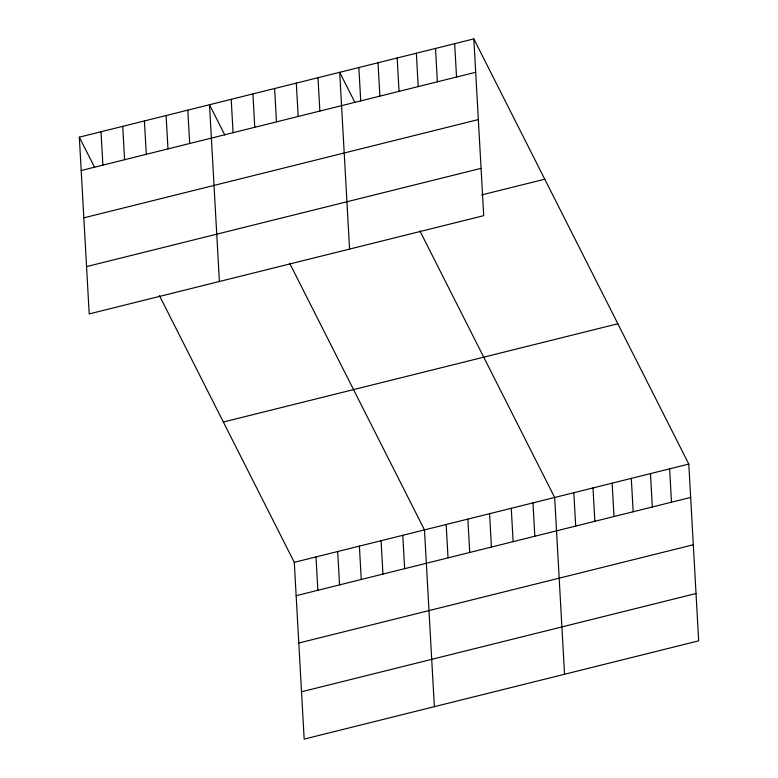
<?xml version="1.0" encoding="UTF-8"?>
<svg xmlns="http://www.w3.org/2000/svg" width="778" height="778" viewBox="0 0 778 778"><rect width="100%" height="100%" fill="white"/><g stroke="black" fill="none" stroke-linecap="round" stroke-linejoin="round"><path stroke-width="1.17" d="M473.831 38.9L483.712 215.671L89.207 313.923L79.327 137.152L473.831 38.9L688.793 464.077L698.673 640.848L304.169 739.1L294.288 562.329L159.461 295.659M81.194 170.518L475.689 72.266M83.839 217.84L478.334 119.588M86.562 266.601L481.067 168.349M481.64 194.928L544.765 179.203M223.354 422.026L617.858 323.765M294.288 562.329L688.793 464.077M296.155 595.695L690.66 497.434M298.801 643.017L693.305 544.765M301.524 691.778L696.028 593.517M354.972 102.531L339.694 72.305L349.575 249.077M419.838 230.813L554.665 497.482L564.546 674.254M224.793 134.954L209.506 104.729L219.396 281.5M289.649 263.236L424.477 529.906L434.357 706.677M79.327 137.152L94.605 167.377M669.634 468.842L671.492 502.209M650.466 473.617L652.334 506.984M631.308 478.392L633.175 511.759M612.15 483.167L614.007 516.524M592.982 487.932L594.849 521.299M573.824 492.707L575.691 526.074M532.969 502.889L534.826 536.246M511.263 508.287L513.13 541.653M489.566 513.694L491.433 547.06M454.663 43.675L456.53 77.032M467.87 519.101L469.737 552.458M435.505 48.44L437.372 81.807M446.173 524.498L448.04 557.865M416.347 53.215L418.204 86.582M397.179 57.99L399.046 91.357M378.02 62.765L379.888 96.122M402.78 535.313L404.648 568.669M358.862 67.53L360.72 100.897M381.084 540.71L382.941 574.076M359.387 546.117L361.245 579.484M317.998 77.712L319.865 111.079M337.681 551.524L339.548 584.881M296.301 83.12L298.169 116.476M315.985 556.922L317.852 590.288M274.605 88.517L276.472 121.883M252.908 93.924L254.766 127.291M231.212 99.331L233.069 132.688M187.809 110.136L189.676 143.502M166.113 115.543L167.98 148.899M144.416 120.94L146.283 154.307M122.72 126.347L124.587 159.714M101.023 131.754L102.891 165.111"/></g></svg>
